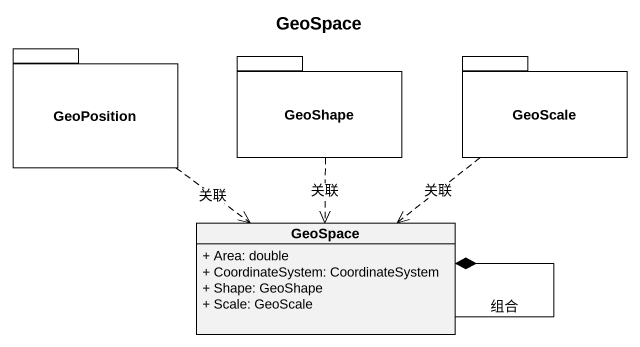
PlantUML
@startuml
title GeoSpace
hide circle
hide empty members
skinparam classAttributeIconSize 0
package GeoPosition {
}
package GeoShape {
}
package GeoScale {
}
class GeoSpace {
  + Area: double
  + CoordinateSystem: CoordinateSystem
  + Shape: GeoShape
  + Scale: GeoScale
}
GeoPosition ..> GeoSpace : 关联
GeoShape ..> GeoSpace : 关联
GeoScale ..> GeoSpace : 关联
GeoSpace --* GeoSpace : 组合
@enduml
